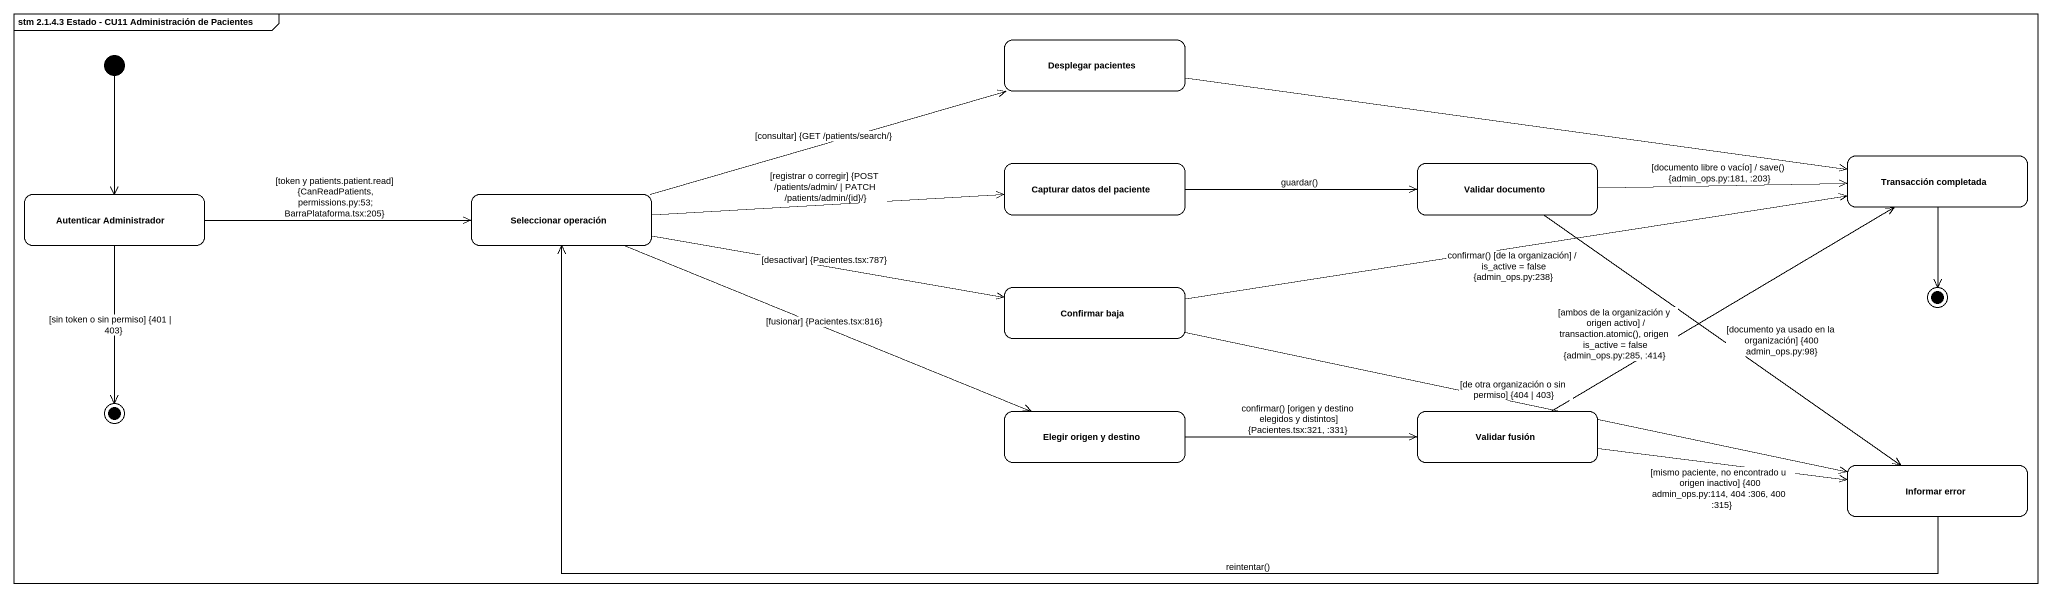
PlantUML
@startuml
mainframe stm 2.1.4.3 Estado - CU11 Administración de Pacientes
hide empty description
state "Desplegar pacientes" as Desplegar_pacientes
state "Capturar datos del paciente" as Capturar_datos_del_paciente
state "Validar documento" as Validar_documento
state "Transacción completada" as Transacción_completada
state "Autenticar Administrador" as Autenticar_Administrador
state "Seleccionar operación" as Seleccionar_operación
state "Confirmar baja" as Confirmar_baja
state final1 <<end>>
state final2 <<end>>
state "Elegir origen y destino" as Elegir_origen_y_destino
state "Validar fusión" as Validar_fusión
state "Informar error" as Informar_error
[*] --> Autenticar_Administrador
Desplegar_pacientes -right-> Transacción_completada
Capturar_datos_del_paciente -right-> Validar_documento : guardar()
Validar_documento -right-> Transacción_completada : [documento libre o vacío] / save() {admin_ops.py:181, :203}
Validar_documento --> Informar_error : [documento ya usado en la organización] {400 admin_ops.py:98}
Transacción_completada --> final1
Autenticar_Administrador -right-> Seleccionar_operación : [token y patients.patient.read] {CanReadPatients, permissions.py:53; BarraPlataforma.tsx:205}
Autenticar_Administrador --> final2 : [sin token o sin permiso] {401 | 403}
Seleccionar_operación -right-> Desplegar_pacientes : [consultar] {GET /patients/search/}
Seleccionar_operación -right-> Capturar_datos_del_paciente : [registrar o corregir] {POST /patients/admin/ | PATCH /patients/admin/{id}/}
Seleccionar_operación -right-> Confirmar_baja : [desactivar] {Pacientes.tsx:787}
Seleccionar_operación -right-> Elegir_origen_y_destino : [fusionar] {Pacientes.tsx:816}
Confirmar_baja -right-> Transacción_completada : confirmar() [de la organización] / is_active = false {admin_ops.py:238}
Confirmar_baja -right-> Informar_error : [de otra organización o sin permiso] {404 | 403}
Elegir_origen_y_destino -right-> Validar_fusión : confirmar() [origen y destino elegidos y distintos] {Pacientes.tsx:321, :331}
Validar_fusión -right-> Transacción_completada : [ambos de la organización y origen activo] / transaction.atomic(), origen is_active = false {admin_ops.py:285, :414}
Validar_fusión -right-> Informar_error : [mismo paciente, no encontrado u origen inactivo] {400 admin_ops.py:114, 404 :306, 400 :315}
Informar_error -left-> Seleccionar_operación : reintentar()
@enduml
